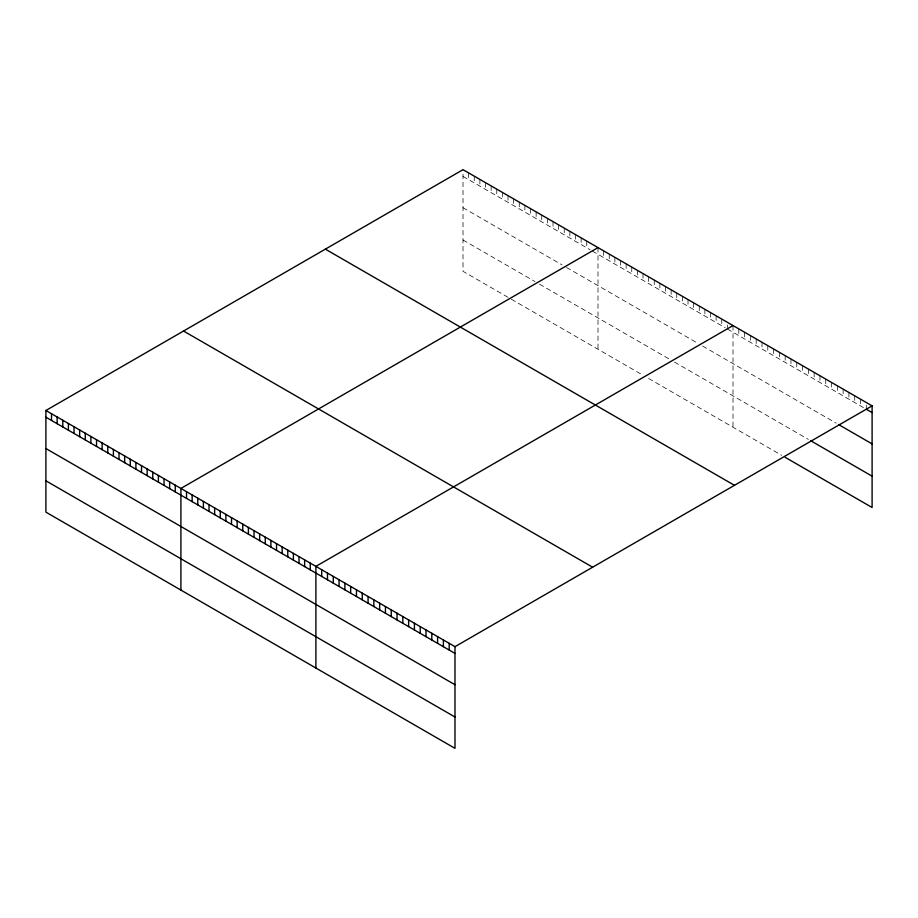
<?xml version="1.0" encoding="UTF-8"?>
<svg xmlns="http://www.w3.org/2000/svg" width="918" height="918" viewBox="0 0 918 918"><rect width="100%" height="100%" fill="white"/><g stroke="black" fill="none" stroke-linecap="round" stroke-linejoin="round"><path stroke-width="0.69" stroke-dasharray="4.59 3.44" d="M463.016 176.394L590.136 249.788M592.385 251.084L725.14 327.726M727.389 329.023L863.987 407.89M463.016 207.72L562.011 264.877M566.509 267.471L698.139 343.47M702.637 346.063L836.172 423.164M463.016 240L535.01 281.562M539.509 284.167L670.014 359.5M674.512 362.105L808.345 439.378M508.01 297.306L463.016 271.326L463.016 169.669M511.383 299.257L643.013 375.244M648.636 378.491L781.688 455.317M866.305 405.194L866.305 407.89M860.51 399.169L860.51 405.882M854.715 395.819L854.715 402.532M848.92 392.468L848.92 399.192M843.126 389.129L843.126 395.842M837.331 385.778L837.331 392.502M831.536 382.439L831.536 389.152M825.741 379.088L825.741 385.801M819.946 375.749L819.946 382.462M814.151 372.398L814.151 379.111M808.345 369.047L808.345 375.772M802.55 365.708L802.55 372.421M796.755 362.358L796.755 369.082M790.96 359.018L790.96 365.731M785.165 355.668L785.165 362.38M779.371 352.317L779.371 359.041M773.576 348.978L773.576 355.691M767.781 345.627L767.781 352.351M761.986 342.288L761.986 349.001M756.191 338.937L756.191 345.65M750.396 335.586L750.396 342.311M744.601 332.247L744.601 338.96M738.806 328.896L738.806 335.621M733.012 325.557L733.012 427.203M727.389 324.995L727.389 327.68M721.766 319.062L721.766 325.775M716.132 315.815L716.132 322.528M710.509 312.568L710.509 319.28M704.886 309.32L704.886 316.033M699.264 306.073L699.264 312.786M693.641 302.825L693.641 309.538M688.007 299.578L688.007 306.291M682.384 296.33L682.384 303.043M676.761 293.083L676.761 299.796M671.138 289.836L671.138 296.548M665.516 286.588L665.516 293.301M659.881 283.341L659.881 290.054M654.259 280.093L654.259 286.806M648.636 276.846L648.636 283.559M643.013 273.598L643.013 280.311M637.39 270.351L637.39 277.064M631.756 267.104L631.756 273.816M626.133 263.856L626.133 270.569M620.511 260.609L620.511 267.322M614.888 257.361L614.888 264.074M609.265 254.114L609.265 260.827M603.631 250.866L603.631 257.579M598.008 247.608L598.008 349.265M586.763 241.113L586.763 247.837M581.14 237.865L581.14 244.59M575.517 234.618L575.517 241.342M569.883 231.37L569.883 238.095M564.26 228.123L564.26 234.847M558.637 224.876L558.637 231.6M553.015 221.628L553.015 228.352M547.392 218.381L547.392 225.105M541.758 215.133L541.758 221.858M536.135 211.886L536.135 218.61M530.512 208.638L530.512 215.363M524.889 205.391L524.889 212.115M519.267 202.144L519.267 208.868M513.632 198.896L513.632 205.621M508.01 195.649L508.01 202.373M502.387 192.401L502.387 199.126M496.764 189.154L496.764 195.878M491.141 185.906L491.141 192.631M485.507 182.659L485.507 189.383M479.884 179.412L479.884 186.136M474.262 176.164L474.262 182.889M468.639 172.917L468.639 179.641"/><path stroke-width="1.38" d="M45.9 410.495L454.984 646.674L454.984 748.331L45.9 512.141L45.9 410.495L463.016 169.669L872.1 405.859L872.1 507.505L785.165 457.325M598.008 247.608L180.903 488.433L180.903 590.079M733.012 325.557L315.895 566.372L315.895 668.029M454.984 646.674L872.1 405.859M866.305 409.233L872.1 412.572M838.49 424.495L872.1 443.899M810.674 440.709L872.1 476.178M325.362 249.145L734.457 485.324M183.543 331.019L592.638 567.209M45.9 417.208L454.984 653.386M45.9 448.535L454.984 684.725M45.9 480.814L454.984 717.004M449.189 643.323L449.189 650.047M443.394 639.984L443.394 646.697M437.599 636.633L437.599 643.357M431.804 633.294L431.804 640.007M426.009 629.943L426.009 636.667M420.214 626.604L420.214 633.317M414.42 623.253L414.42 629.966M408.625 619.902L408.625 626.627M402.83 616.563L402.83 623.276M397.035 613.213L397.035 619.937M391.24 609.873L391.24 616.586M385.445 606.523L385.445 613.235M379.65 603.172L379.65 609.896M373.856 599.833L373.856 606.546M368.061 596.482L368.061 603.206M362.266 593.143L362.266 599.856M356.471 589.792L356.471 596.516M350.665 586.453L350.665 593.166M344.87 583.102L344.87 589.815M339.075 579.751L339.075 586.476M333.28 576.412L333.28 583.125M327.485 573.061L327.485 579.786M321.69 569.722L321.69 576.435M310.273 563.124L310.273 569.837M304.65 559.877L304.65 566.59M299.027 556.629L299.027 563.342M293.393 553.382L293.393 560.095M287.77 550.134L287.77 556.847M282.147 546.887L282.147 553.6M276.525 543.64L276.525 550.352M270.902 540.392L270.902 547.105M265.268 537.145L265.268 543.858M259.645 533.897L259.645 540.61M254.022 530.65L254.022 537.363M248.399 527.402L248.399 534.115M242.777 524.155L242.777 530.868M237.154 520.908L237.154 527.62M231.52 517.66L231.52 524.373M225.897 514.413L225.897 521.126M220.274 511.165L220.274 517.878M214.651 507.918L214.651 514.631M209.029 504.671L209.029 511.383M203.394 501.423L203.394 508.136M197.772 498.176L197.772 504.889M192.149 494.928L192.149 501.641M186.526 491.681L186.526 498.394M175.269 485.186L175.269 491.899M169.646 481.939L169.646 488.651M164.024 478.691L164.024 485.404M158.401 475.444L158.401 482.157M152.778 472.196L152.778 478.909M147.144 468.949L147.144 475.662M141.521 465.701L141.521 472.414M135.898 462.454L135.898 469.167M130.276 459.207L130.276 465.919M124.653 455.959L124.653 462.672M119.019 452.712L119.019 459.425M113.396 449.464L113.396 456.177M107.773 446.217L107.773 452.93M102.15 442.969L102.15 449.682M96.528 439.722L96.528 446.435M90.905 436.475L90.905 443.187M85.271 433.227L85.271 439.94M79.648 429.98L79.648 436.693M74.025 426.732L74.025 433.445M68.402 423.485L68.402 430.198M62.78 420.237L62.78 426.95M57.145 416.99L57.145 423.703M51.523 413.743L51.523 420.455"/></g></svg>
